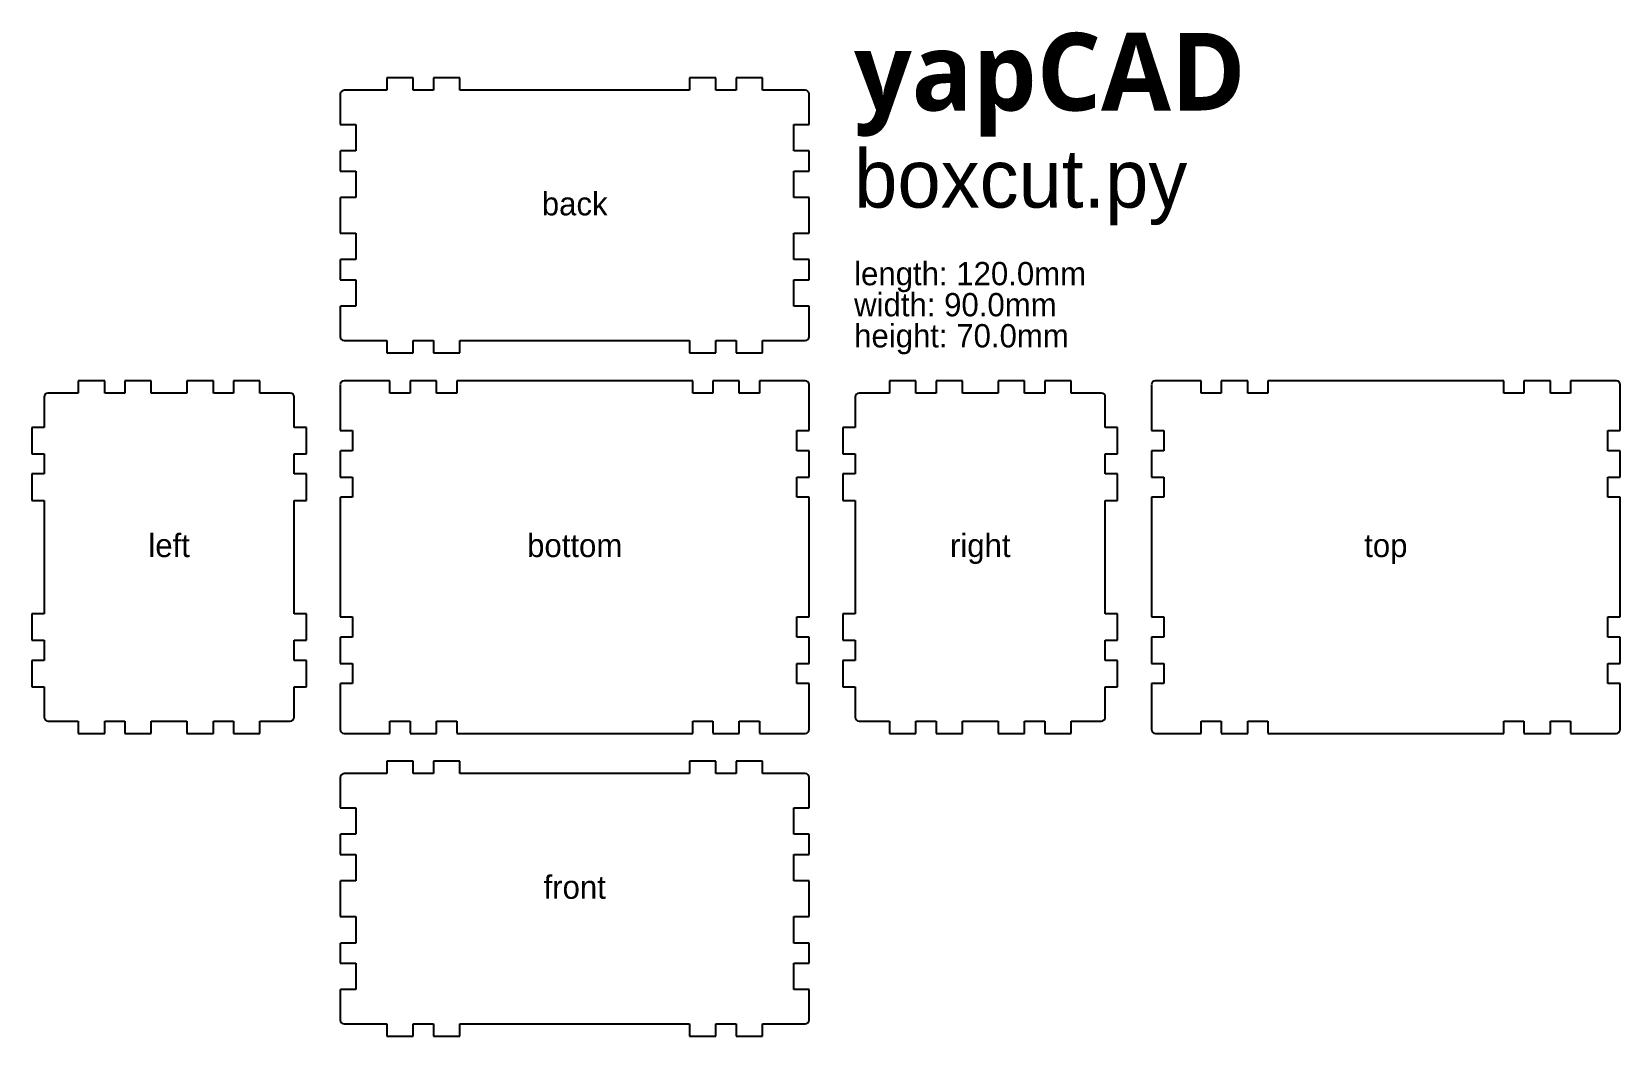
# Model space of a CAD drawing. Header units: millimetres. Extents: x -140 to 269, y -123 to 135.
import ezdxf
from ezdxf.enums import TextEntityAlignment as Align

# ---------------------------------------------------------------- set-up
doc = ezdxf.new("R2010")
doc.units = ezdxf.units.MM
doc.layers.add('DOCUMENTATION', color=2, linetype='Continuous')
doc.layers.add('PATHS', color=7, linetype='Continuous')
doc.styles.add('OpenSans-Bold', font='OpenSans-Bold.ttf')

msp = doc.modelspace()

# ---------------------------------------------------------------- linework, layer by layer
at = {"layer": 'PATHS', "color": 7, "linetype": 'Continuous'}
for p, q in [((-41.6, 123.4), (-48.4, 123.4)), ((-48.4, 123.4), (-48.4, 120.22)), ((-41.6, 120.22), (-41.6, 123.4)), ((-29.6, 123.4), (-36.4, 123.4)), ((-36.4, 123.4), (-36.4, 120.22)), ((-29.6, 120.22), (-29.6, 123.4)), ((36.4, 123.4), (29.6, 123.4)), ((29.6, 123.4), (29.6, 120.22)), ((36.4, 120.22), (36.4, 123.4)), ((48.4, 123.4), (41.6, 123.4)), ((41.6, 123.4), (41.6, 120.22)), ((48.4, 120.22), (48.4, 123.4)), ((-60.4, 119.22), (-60.4, 111.4)), ((-48.4, 120.22), (-59.4, 120.22)), ((-36.4, 120.22), (-41.6, 120.22)), ((29.6, 120.22), (-29.6, 120.22)), ((41.6, 120.22), (36.4, 120.22)), ((59.4, 120.22), (48.4, 120.22)), ((60.4, 111.4), (60.4, 119.22)), ((-60.4, 111.4), (-56.43, 111.4)), ((-56.43, 111.4), (-56.43, 104.6)), ((56.43, 104.6), (56.43, 111.4)), ((56.43, 111.4), (60.4, 111.4)), ((-60.4, 104.6), (-60.4, 99.4)), ((-56.43, 104.6), (-60.39, 104.6)), ((60.4, 104.6), (56.43, 104.6)), ((60.4, 99.4), (60.4, 104.6)), ((-60.4, 99.4), (-56.43, 99.4)), ((-56.43, 99.4), (-56.43, 92.6)), ((56.43, 92.6), (56.43, 99.4)), ((56.43, 99.4), (60.4, 99.4)), ((-60.4, 92.6), (-60.4, 83.4)), ((-56.43, 92.6), (-60.39, 92.6)), ((60.4, 92.6), (56.43, 92.6)), ((60.4, 83.4), (60.4, 92.6)), ((-60.4, 83.4), (-56.43, 83.4)), ((-56.43, 83.4), (-56.43, 76.6)), ((56.43, 76.6), (56.43, 83.4)), ((56.43, 83.4), (60.4, 83.4)), ((-60.4, 76.6), (-60.4, 71.4)), ((-56.43, 76.6), (-60.39, 76.6)), ((60.4, 76.6), (56.43, 76.6)), ((60.4, 71.4), (60.4, 76.6)), ((-60.4, 71.4), (-56.43, 71.4)), ((-56.43, 71.4), (-56.43, 64.6)), ((56.43, 64.6), (56.43, 71.4)), ((56.43, 71.4), (60.39, 71.4)), ((-60.4, 64.6), (-60.4, 56.78)), ((-56.43, 64.6), (-60.39, 64.6)), ((60.4, 64.6), (56.43, 64.6)), ((60.4, 56.78), (60.4, 64.6)), ((-59.4, 55.78), (-48.4, 55.78)), ((-48.4, 55.78), (-48.4, 52.6)), ((-41.6, 52.6), (-41.6, 55.78)), ((-41.6, 55.78), (-36.4, 55.78)), ((-36.4, 55.78), (-36.4, 52.6)), ((-29.6, 52.6), (-29.6, 55.78)), ((-29.6, 55.78), (29.6, 55.78)), ((29.6, 55.78), (29.6, 52.6)), ((36.4, 52.6), (36.4, 55.78)), ((36.4, 55.78), (41.6, 55.78)), ((41.6, 55.78), (41.6, 52.6)), ((48.4, 52.6), (48.4, 55.78)), ((48.4, 55.78), (59.4, 55.78)), ((-48.4, 52.6), (-41.6, 52.6)), ((-36.4, 52.6), (-29.6, 52.6)), ((29.6, 52.6), (36.4, 52.6)), ((41.6, 52.6), (48.4, 52.6)), ((-121.1, 45.4), (-127.9, 45.4)), ((-127.9, 45.4), (-127.9, 42.22)), ((-121.1, 42.22), (-121.1, 45.4)), ((-109.1, 45.4), (-115.9, 45.4)), ((-115.9, 45.4), (-115.9, 42.22)), ((-109.1, 42.22), (-109.1, 45.4)), ((-93.1, 45.4), (-99.9, 45.4)), ((-99.9, 45.4), (-99.9, 42.22)), ((-93.1, 42.22), (-93.1, 45.4)), ((-81.1, 45.4), (-87.9, 45.4)), ((-87.9, 45.4), (-87.9, 42.22)), ((-81.1, 42.22), (-81.1, 45.4)), ((-47.6, 45.4), (-59.4, 45.4)), ((-47.6, 42.22), (-47.6, 45.39)), ((-35.6, 45.4), (-42.4, 45.4)), ((-42.4, 45.4), (-42.4, 42.22)), ((-35.6, 42.22), (-35.6, 45.39)), ((30.4, 45.4), (-30.4, 45.4)), ((-30.4, 45.4), (-30.4, 42.22)), ((30.4, 42.22), (30.4, 45.39)), ((42.4, 45.4), (35.6, 45.4)), ((35.6, 45.4), (35.6, 42.22)), ((42.4, 42.22), (42.4, 45.39)), ((59.4, 45.4), (47.6, 45.4)), ((47.6, 45.4), (47.6, 42.22)), ((87.9, 45.4), (81.1, 45.4)), ((81.1, 45.4), (81.1, 42.22)), ((87.9, 42.22), (87.9, 45.4)), ((99.9, 45.4), (93.1, 45.4)), ((93.1, 45.4), (93.1, 42.22)), ((99.9, 42.22), (99.9, 45.4)), ((115.9, 45.4), (109.1, 45.4)), ((109.1, 45.4), (109.1, 42.22)), ((115.9, 42.22), (115.9, 45.4)), ((127.9, 45.4), (121.1, 45.4)), ((121.1, 45.4), (121.1, 42.22)), ((127.9, 42.22), (127.9, 45.4)), ((161.4, 45.4), (149.6, 45.4)), ((161.4, 42.22), (161.4, 45.39)), ((173.4, 45.4), (166.6, 45.4)), ((166.6, 45.4), (166.6, 42.22)), ((173.4, 42.22), (173.4, 45.39)), ((239.4, 45.4), (178.6, 45.4)), ((178.6, 45.4), (178.6, 42.22)), ((239.4, 42.22), (239.4, 45.39)), ((251.4, 45.4), (244.6, 45.4)), ((244.6, 45.4), (244.6, 42.22)), ((251.4, 42.22), (251.4, 45.39)), ((268.4, 45.4), (256.6, 45.4)), ((256.6, 45.4), (256.6, 42.22)), ((-136.72, 41.22), (-136.72, 33.4)), ((-127.9, 42.22), (-135.72, 42.22)), ((-115.9, 42.22), (-121.1, 42.22)), ((-99.9, 42.22), (-109.1, 42.22)), ((-87.9, 42.22), (-93.1, 42.22)), ((-73.28, 42.22), (-81.1, 42.22)), ((-72.28, 33.4), (-72.28, 41.22)), ((-60.4, 44.4), (-60.4, 32.6)), ((-42.4, 42.22), (-47.6, 42.22)), ((-30.4, 42.22), (-35.6, 42.22)), ((35.6, 42.22), (30.4, 42.22)), ((47.6, 42.22), (42.4, 42.22)), ((60.4, 32.6), (60.4, 44.4)), ((72.28, 41.22), (72.28, 33.4)), ((81.1, 42.22), (73.28, 42.22)), ((93.1, 42.22), (87.9, 42.22)), ((109.1, 42.22), (99.9, 42.22)), ((121.1, 42.22), (115.9, 42.22)), ((135.72, 42.22), (127.9, 42.22)), ((136.72, 33.4), (136.72, 41.22)), ((148.6, 44.4), (148.6, 32.6)), ((166.6, 42.22), (161.4, 42.22)), ((178.6, 42.22), (173.4, 42.22)), ((244.6, 42.22), (239.4, 42.22)), ((256.6, 42.22), (251.4, 42.22)), ((269.4, 32.6), (269.4, 44.4)), ((-136.72, 33.4), (-139.9, 33.4)), ((-139.9, 33.4), (-139.9, 26.6)), ((-69.1, 33.4), (-72.28, 33.4)), ((-69.1, 26.6), (-69.1, 33.4)), ((72.28, 33.4), (69.1, 33.4)), ((69.1, 33.4), (69.1, 26.6)), ((139.9, 33.4), (136.72, 33.4)), ((139.9, 26.6), (139.9, 33.4)), ((-60.4, 32.6), (-57.22, 32.6)), ((-57.22, 32.6), (-57.22, 27.4)), ((57.22, 27.4), (57.22, 32.6)), ((57.22, 32.6), (60.39, 32.6)), ((148.6, 32.6), (151.78, 32.6)), ((151.78, 32.6), (151.78, 27.4)), ((266.22, 27.4), (266.22, 32.6)), ((266.22, 32.6), (269.39, 32.6)), ((-139.9, 26.6), (-136.72, 26.6)), ((-136.72, 26.6), (-136.72, 21.4)), ((-72.28, 21.4), (-72.28, 26.6)), ((-72.28, 26.6), (-69.1, 26.6)), ((-60.4, 27.4), (-60.4, 20.6)), ((-57.22, 27.4), (-60.39, 27.4)), ((60.4, 27.4), (57.22, 27.4)), ((60.4, 20.6), (60.4, 27.4)), ((69.1, 26.6), (72.28, 26.6)), ((72.28, 26.6), (72.28, 21.4)), ((136.72, 21.4), (136.72, 26.6)), ((136.72, 26.6), (139.9, 26.6)), ((148.6, 27.4), (148.6, 20.6)), ((151.78, 27.4), (148.61, 27.4)), ((269.4, 27.4), (266.22, 27.4)), ((269.4, 20.6), (269.4, 27.4)), ((-136.72, 21.4), (-139.9, 21.4)), ((-139.9, 21.4), (-139.9, 14.6)), ((-69.1, 21.4), (-72.28, 21.4)), ((-69.1, 14.6), (-69.1, 21.4)), ((-60.4, 20.6), (-57.22, 20.6)), ((-57.22, 20.6), (-57.22, 15.4)), ((57.22, 15.4), (57.22, 20.6)), ((57.22, 20.6), (60.39, 20.6)), ((72.28, 21.4), (69.1, 21.4)), ((69.1, 21.4), (69.1, 14.6)), ((139.9, 21.4), (136.72, 21.4)), ((139.9, 14.6), (139.9, 21.4)), ((148.6, 20.6), (151.78, 20.6)), ((151.78, 20.6), (151.78, 15.4)), ((266.22, 15.4), (266.22, 20.6)), ((266.22, 20.6), (269.39, 20.6)), ((-139.9, 14.6), (-136.72, 14.6)), ((-136.72, 14.6), (-136.72, -14.6)), ((-72.28, -14.6), (-72.28, 14.6)), ((-72.28, 14.6), (-69.1, 14.6)), ((-60.4, 15.4), (-60.4, -15.4)), ((-57.22, 15.4), (-60.39, 15.4)), ((60.4, 15.4), (57.22, 15.4)), ((60.4, -15.4), (60.4, 15.4)), ((69.1, 14.6), (72.28, 14.6)), ((72.28, 14.6), (72.28, -14.6)), ((136.72, -14.6), (136.72, 14.6)), ((136.72, 14.6), (139.9, 14.6)), ((148.6, 15.4), (148.6, -15.4)), ((151.78, 15.4), (148.61, 15.4)), ((269.4, 15.4), (266.22, 15.4)), ((269.4, -15.4), (269.4, 15.4)), ((-136.72, -14.6), (-139.9, -14.6)), ((-139.9, -14.6), (-139.9, -21.4)), ((-69.1, -14.6), (-72.28, -14.6)), ((-69.1, -21.4), (-69.1, -14.6)), ((-60.4, -15.4), (-57.22, -15.4)), ((-57.22, -15.4), (-57.22, -20.6)), ((57.22, -20.6), (57.22, -15.4)), ((57.22, -15.4), (60.4, -15.4)), ((72.28, -14.6), (69.1, -14.6)), ((69.1, -14.6), (69.1, -21.4)), ((139.9, -14.6), (136.72, -14.6)), ((139.9, -21.4), (139.9, -14.6)), ((148.6, -15.4), (151.78, -15.4)), ((151.78, -15.4), (151.78, -20.6)), ((266.22, -20.6), (266.22, -15.4)), ((266.22, -15.4), (269.4, -15.4)), ((-139.9, -21.4), (-136.72, -21.4)), ((-136.72, -21.4), (-136.72, -26.6)), ((-72.28, -26.6), (-72.28, -21.4)), ((-72.28, -21.4), (-69.1, -21.4)), ((-60.4, -20.6), (-60.4, -27.4)), ((-57.22, -20.6), (-60.39, -20.6)), ((60.4, -20.6), (57.22, -20.6)), ((60.4, -27.4), (60.4, -20.6)), ((69.1, -21.4), (72.28, -21.4)), ((72.28, -21.4), (72.28, -26.6)), ((136.72, -26.6), (136.72, -21.4)), ((136.72, -21.4), (139.9, -21.4)), ((148.6, -20.6), (148.6, -27.4)), ((151.78, -20.6), (148.61, -20.6)), ((269.4, -20.6), (266.22, -20.6)), ((269.4, -27.4), (269.4, -20.6)), ((-136.72, -26.6), (-139.9, -26.6)), ((-139.9, -26.6), (-139.9, -33.4)), ((-69.1, -26.6), (-72.28, -26.6)), ((-69.1, -33.4), (-69.1, -26.6)), ((-60.4, -27.4), (-57.22, -27.4)), ((-57.22, -27.4), (-57.22, -32.6)), ((57.22, -32.6), (57.22, -27.4)), ((57.22, -27.4), (60.39, -27.4)), ((72.28, -26.6), (69.1, -26.6)), ((69.1, -26.6), (69.1, -33.4)), ((139.9, -26.6), (136.72, -26.6)), ((139.9, -33.4), (139.9, -26.6)), ((148.6, -27.4), (151.78, -27.4)), ((151.78, -27.4), (151.78, -32.6)), ((266.22, -32.6), (266.22, -27.4)), ((266.22, -27.4), (269.39, -27.4)), ((-60.4, -32.6), (-60.4, -44.4)), ((-57.22, -32.6), (-60.39, -32.6)), ((60.4, -32.6), (57.22, -32.6)), ((60.4, -44.4), (60.4, -32.6)), ((148.6, -32.6), (148.6, -44.4)), ((151.78, -32.6), (148.61, -32.6)), ((269.4, -32.6), (266.22, -32.6)), ((269.4, -44.4), (269.4, -32.6)), ((-139.9, -33.4), (-136.72, -33.4)), ((-136.72, -33.4), (-136.72, -41.22)), ((-72.28, -41.22), (-72.28, -33.4)), ((-72.28, -33.4), (-69.1, -33.4)), ((69.1, -33.4), (72.28, -33.4)), ((72.28, -33.4), (72.28, -41.22)), ((136.72, -41.22), (136.72, -33.4)), ((136.72, -33.4), (139.9, -33.4)), ((-135.72, -42.22), (-127.9, -42.22)), ((-127.9, -42.22), (-127.9, -45.4)), ((-121.1, -45.4), (-121.1, -42.22)), ((-121.1, -42.22), (-115.9, -42.22)), ((-115.9, -42.22), (-115.9, -45.4)), ((-109.1, -45.4), (-109.1, -42.22)), ((-109.1, -42.22), (-99.9, -42.22)), ((-99.9, -42.22), (-99.9, -45.4)), ((-93.1, -45.4), (-93.1, -42.22)), ((-93.1, -42.22), (-87.9, -42.22)), ((-87.9, -42.22), (-87.9, -45.4)), ((-81.1, -45.4), (-81.1, -42.22)), ((-81.1, -42.22), (-73.28, -42.22)), ((-47.6, -45.4), (-47.6, -42.22)), ((-47.6, -42.22), (-42.4, -42.22)), ((-42.4, -42.22), (-42.4, -45.39)), ((-35.6, -45.4), (-35.6, -42.22)), ((-35.6, -42.22), (-30.4, -42.22)), ((-30.4, -42.22), (-30.4, -45.39)), ((30.4, -45.4), (30.4, -42.22)), ((30.4, -42.22), (35.6, -42.22)), ((35.6, -42.22), (35.6, -45.39)), ((42.4, -45.4), (42.4, -42.22)), ((42.4, -42.22), (47.6, -42.22)), ((47.6, -42.22), (47.6, -45.39)), ((73.28, -42.22), (81.1, -42.22)), ((81.1, -42.22), (81.1, -45.4)), ((87.9, -45.4), (87.9, -42.22)), ((87.9, -42.22), (93.1, -42.22)), ((93.1, -42.22), (93.1, -45.4)), ((99.9, -45.4), (99.9, -42.22)), ((99.9, -42.22), (109.1, -42.22)), ((109.1, -42.22), (109.1, -45.4)), ((115.9, -45.4), (115.9, -42.22)), ((115.9, -42.22), (121.1, -42.22)), ((121.1, -42.22), (121.1, -45.4)), ((127.9, -45.4), (127.9, -42.22)), ((127.9, -42.22), (135.72, -42.22)), ((161.4, -45.4), (161.4, -42.22)), ((161.4, -42.22), (166.6, -42.22)), ((166.6, -42.22), (166.6, -45.39)), ((173.4, -45.4), (173.4, -42.22)), ((173.4, -42.22), (178.6, -42.22)), ((178.6, -42.22), (178.6, -45.39)), ((239.4, -45.4), (239.4, -42.22)), ((239.4, -42.22), (244.6, -42.22)), ((244.6, -42.22), (244.6, -45.39)), ((251.4, -45.4), (251.4, -42.22)), ((251.4, -42.22), (256.6, -42.22)), ((256.6, -42.22), (256.6, -45.39)), ((-127.9, -45.4), (-121.1, -45.4)), ((-115.9, -45.4), (-109.1, -45.4)), ((-99.9, -45.4), (-93.1, -45.4)), ((-87.9, -45.4), (-81.1, -45.4)), ((-59.4, -45.4), (-47.6, -45.4)), ((-42.4, -45.4), (-35.6, -45.4)), ((-30.4, -45.4), (30.4, -45.4)), ((35.6, -45.4), (42.4, -45.4)), ((47.6, -45.4), (59.4, -45.4)), ((81.1, -45.4), (87.9, -45.4)), ((93.1, -45.4), (99.9, -45.4)), ((109.1, -45.4), (115.9, -45.4)), ((121.1, -45.4), (127.9, -45.4)), ((149.6, -45.4), (161.4, -45.4)), ((166.6, -45.4), (173.4, -45.4)), ((178.6, -45.4), (239.4, -45.4)), ((244.6, -45.4), (251.4, -45.4)), ((256.6, -45.4), (268.4, -45.4)), ((-41.6, -52.6), (-48.4, -52.6)), ((-48.4, -52.6), (-48.4, -55.78)), ((-41.6, -55.78), (-41.6, -52.6)), ((-29.6, -52.6), (-36.4, -52.6)), ((-36.4, -52.6), (-36.4, -55.78)), ((-29.6, -55.78), (-29.6, -52.6)), ((36.4, -52.6), (29.6, -52.6)), ((29.6, -52.6), (29.6, -55.78)), ((36.4, -55.78), (36.4, -52.6)), ((48.4, -52.6), (41.6, -52.6)), ((41.6, -52.6), (41.6, -55.78)), ((48.4, -55.78), (48.4, -52.6)), ((-60.4, -56.78), (-60.4, -64.6)), ((-48.4, -55.78), (-59.4, -55.78)), ((-36.4, -55.78), (-41.6, -55.78)), ((29.6, -55.78), (-29.6, -55.78)), ((41.6, -55.78), (36.4, -55.78)), ((59.4, -55.78), (48.4, -55.78)), ((60.4, -64.6), (60.4, -56.78)), ((-60.4, -64.6), (-56.43, -64.6)), ((-56.43, -64.6), (-56.43, -71.4)), ((56.43, -71.4), (56.43, -64.6)), ((56.43, -64.6), (60.4, -64.6)), ((-60.4, -71.4), (-60.4, -76.6)), ((-56.43, -71.4), (-60.39, -71.4)), ((60.4, -71.4), (56.43, -71.4)), ((60.4, -76.6), (60.4, -71.4)), ((-60.4, -76.6), (-56.43, -76.6)), ((-56.43, -76.6), (-56.43, -83.4)), ((56.43, -83.4), (56.43, -76.6)), ((56.43, -76.6), (60.4, -76.6)), ((-60.4, -83.4), (-60.4, -92.6)), ((-56.43, -83.4), (-60.39, -83.4)), ((60.4, -83.4), (56.43, -83.4)), ((60.4, -92.6), (60.4, -83.4)), ((-60.4, -92.6), (-56.43, -92.6)), ((-56.43, -92.6), (-56.43, -99.4)), ((56.43, -99.4), (56.43, -92.6)), ((56.43, -92.6), (60.4, -92.6)), ((-60.4, -99.4), (-60.4, -104.6)), ((-56.43, -99.4), (-60.39, -99.4)), ((60.4, -99.4), (56.43, -99.4)), ((60.4, -104.6), (60.4, -99.4)), ((-60.4, -104.6), (-56.43, -104.6)), ((-56.43, -104.6), (-56.43, -111.4)), ((56.43, -111.4), (56.43, -104.6)), ((56.43, -104.6), (60.39, -104.6)), ((-60.4, -111.4), (-60.4, -119.22)), ((-56.43, -111.4), (-60.39, -111.4)), ((60.4, -111.4), (56.43, -111.4)), ((60.4, -119.22), (60.4, -111.4)), ((-59.4, -120.22), (-48.4, -120.22)), ((-48.4, -120.22), (-48.4, -123.4)), ((-41.6, -123.4), (-41.6, -120.22)), ((-41.6, -120.22), (-36.4, -120.22)), ((-36.4, -120.22), (-36.4, -123.4)), ((-29.6, -123.4), (-29.6, -120.22)), ((-29.6, -120.22), (29.6, -120.22)), ((29.6, -120.22), (29.6, -123.4)), ((36.4, -123.4), (36.4, -120.22)), ((36.4, -120.22), (41.6, -120.22)), ((41.6, -120.22), (41.6, -123.4)), ((48.4, -123.4), (48.4, -120.22)), ((48.4, -120.22), (59.4, -120.22)), ((-48.4, -123.4), (-41.6, -123.4)), ((-36.4, -123.4), (-29.6, -123.4)), ((29.6, -123.4), (36.4, -123.4)), ((41.6, -123.4), (48.4, -123.4))]:
    msp.add_line(p, q, dxfattribs=at)
for centre, start, end in [((-59.4, 119.22), 90, 179.8944), ((59.4, 119.22), 0, 90), ((-59.4, 56.78), 180, 270), ((59.4, 56.78), 270, 0), ((-59.4, 44.4), 90, 179.8793), ((59.4, 44.4), 0, 90), ((149.6, 44.4), 90, 179.8793), ((268.4, 44.4), 0, 90), ((-135.72, 41.22), 90, 180), ((-73.28, 41.22), 0, 90), ((73.28, 41.22), 90, 180), ((135.72, 41.22), 0, 90), ((-135.72, -41.22), 180, 269.9152), ((-73.28, -41.22), 270, 0), ((-59.4, -44.4), 180, 270), ((59.4, -44.4), 270, 0), ((73.28, -41.22), 180, 269.9152), ((135.72, -41.22), 270, 0), ((149.6, -44.4), 180, 270), ((268.4, -44.4), 270, 0), ((-59.4, -56.78), 90, 179.8944), ((59.4, -56.78), 0, 90), ((-59.4, -119.22), 180, 270), ((59.4, -119.22), 270, 0)]:
    msp.add_arc(centre, 1, start, end, dxfattribs=at)

# ---------------------------------------------------------------- texts
at = {"layer": 'DOCUMENTATION', "color": 2, "style": 'OpenSans-Bold'}
msp.add_text('yapCAD', height=20, dxfattribs=at).set_placement((72, 115))
at = {"layer": 'DOCUMENTATION', "color": 2}
for s, height, p in [('boxcut.py', 15, (72, 90)), ('length: 120.0mm', 6, (72, 70)), ('width: 90.0mm', 6, (72, 62)), ('height: 70.0mm', 6, (72, 54))]:
    msp.add_text(s, height=height, dxfattribs=at).set_placement(p)
for s, p in [('back', (0, 88)), ('left', (-104.5, 0)), ('bottom', (0, 0)), ('right', (104.5, 0)), ('top', (209, 0)), ('front', (0, -88))]:
    msp.add_text(s, height=6, dxfattribs=at).set_placement(p, align=Align.CENTER)

doc.saveas('drawing.dxf')
